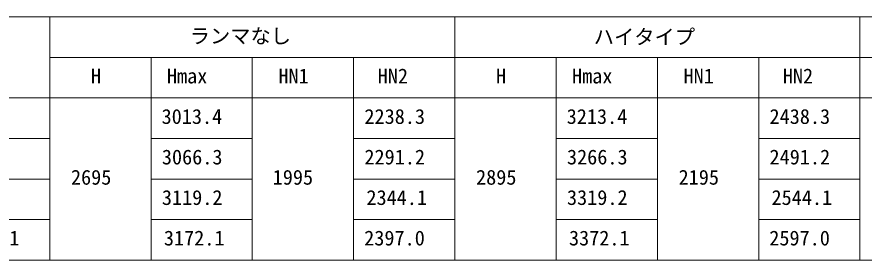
# Model space of a CAD drawing. Units: millimetres, scale not verified. Extents: x -10500 to 10500, y -15600 to 15524.
# Drawn here: x -4292 to 3236, y 286 to 2446 of the extents above; entities that cross this region are included whole.
import ezdxf
from ezdxf.enums import TextEntityAlignment as Align

# ---------------------------------------------------------------- set-up
doc = ezdxf.new("R2010")
doc.units = ezdxf.units.MM
doc.header["$LTSCALE"] = 80
doc.layers.add('0-1_TABLE1', color=7, linetype='Continuous', lineweight=18)
doc.styles.add('ＭＳ ゴシック', font='')
doc.styles.get('ＭＳ ゴシック').set_extended_font_data('MS Gothic')

msp = doc.modelspace()

# ---------------------------------------------------------------- linework, layer by layer
at = {"layer": '0-1_TABLE1'}
for p, q in [((-8700, 2446.5), (7600, 2446.5)), ((-4000, 2446.5), (-4000, 286.5)), ((-400, 2446.5), (-400, 286.5)), ((3200, 2446.5), (3200, 286.5)), ((-4000, 2086.5), (6800, 2086.5)), ((-3100, 2086.5), (-3100, 286.5)), ((-2200, 2086.5), (-2200, 286.5)), ((-1300, 2086.5), (-1300, 286.5)), ((500, 2086.5), (500, 286.5)), ((1400, 2086.5), (1400, 286.5)), ((2300, 2086.5), (2300, 286.5)), ((-8700, 1726.5), (7600, 1726.5)), ((-7500, 1366.5), (-4000, 1366.5)), ((-3100, 1366.5), (-2200, 1366.5)), ((-1300, 1366.5), (-400, 1366.5)), ((500, 1366.5), (1400, 1366.5)), ((2300, 1366.5), (3200, 1366.5)), ((-7500, 1006.5), (-4000, 1006.5)), ((-3100, 1006.5), (-2200, 1006.5)), ((-1300, 1006.5), (-400, 1006.5)), ((500, 1006.5), (1400, 1006.5)), ((2300, 1006.5), (3200, 1006.5)), ((-7500, 646.5), (-4000, 646.5)), ((-3100, 646.5), (-2200, 646.5)), ((-1300, 646.5), (-400, 646.5)), ((500, 646.5), (1400, 646.5)), ((2300, 646.5), (3200, 646.5)), ((-8700, 286.5), (7600, 286.5))]:
    msp.add_line(p, q, dxfattribs=at)

# ---------------------------------------------------------------- texts
at = {"layer": '0-1_TABLE1', "style": 'ＭＳ ゴシック'}
for s, p in [('ランマなし', (-2756.36, 2171.9)), ('ハイタイプ', (833.92, 2164.23)), ('H', (-3633.86, 1816.5)), ('Hmax', (-2958.86, 1816.5)), ('HN1', (-1967.84, 1816.5)), ('HN2', (-1085.74, 1816.5)), ('H', (-33.86, 1816.5)), ('Hmax', (641.14, 1816.5)), ('HN1', (1632.16, 1816.5)), ('HN2', (2514.26, 1816.5)), ('3013.4', (-3006.42, 1456.5)), ('2238.3', (-1203.86, 1456.5)), ('3213.4', (593.58, 1456.5)), ('2438.3', (2396.14, 1456.5)), ('3066.3', (-3003.86, 1096.5)), ('2291.2', (-1203.86, 1096.5)), ('3266.3', (596.14, 1096.5)), ('2491.2', (2396.14, 1096.5)), ('2695', (-3811.82, 916.5)), ('1995', (-2018.98, 916.5)), ('2895', (-211.82, 916.5)), ('2195', (1588.18, 916.5)), ('3119.2', (-3003.86, 736.5)), ('2344.1', (-1185.97, 736.5)), ('3319.2', (596.14, 736.5)), ('2544.1', (2414.03, 736.5)), ('477.1', (-4718.47, 376.5)), ('3172.1', (-2985.97, 376.5)), ('2397.0', (-1205.91, 376.5)), ('3372.1', (614.03, 376.5)), ('2597.0', (2394.09, 376.5))]:
    msp.add_text(s, height=132, dxfattribs=at).set_placement(p, align=Align.BOTTOM_LEFT)

doc.saveas('drawing.dxf')
